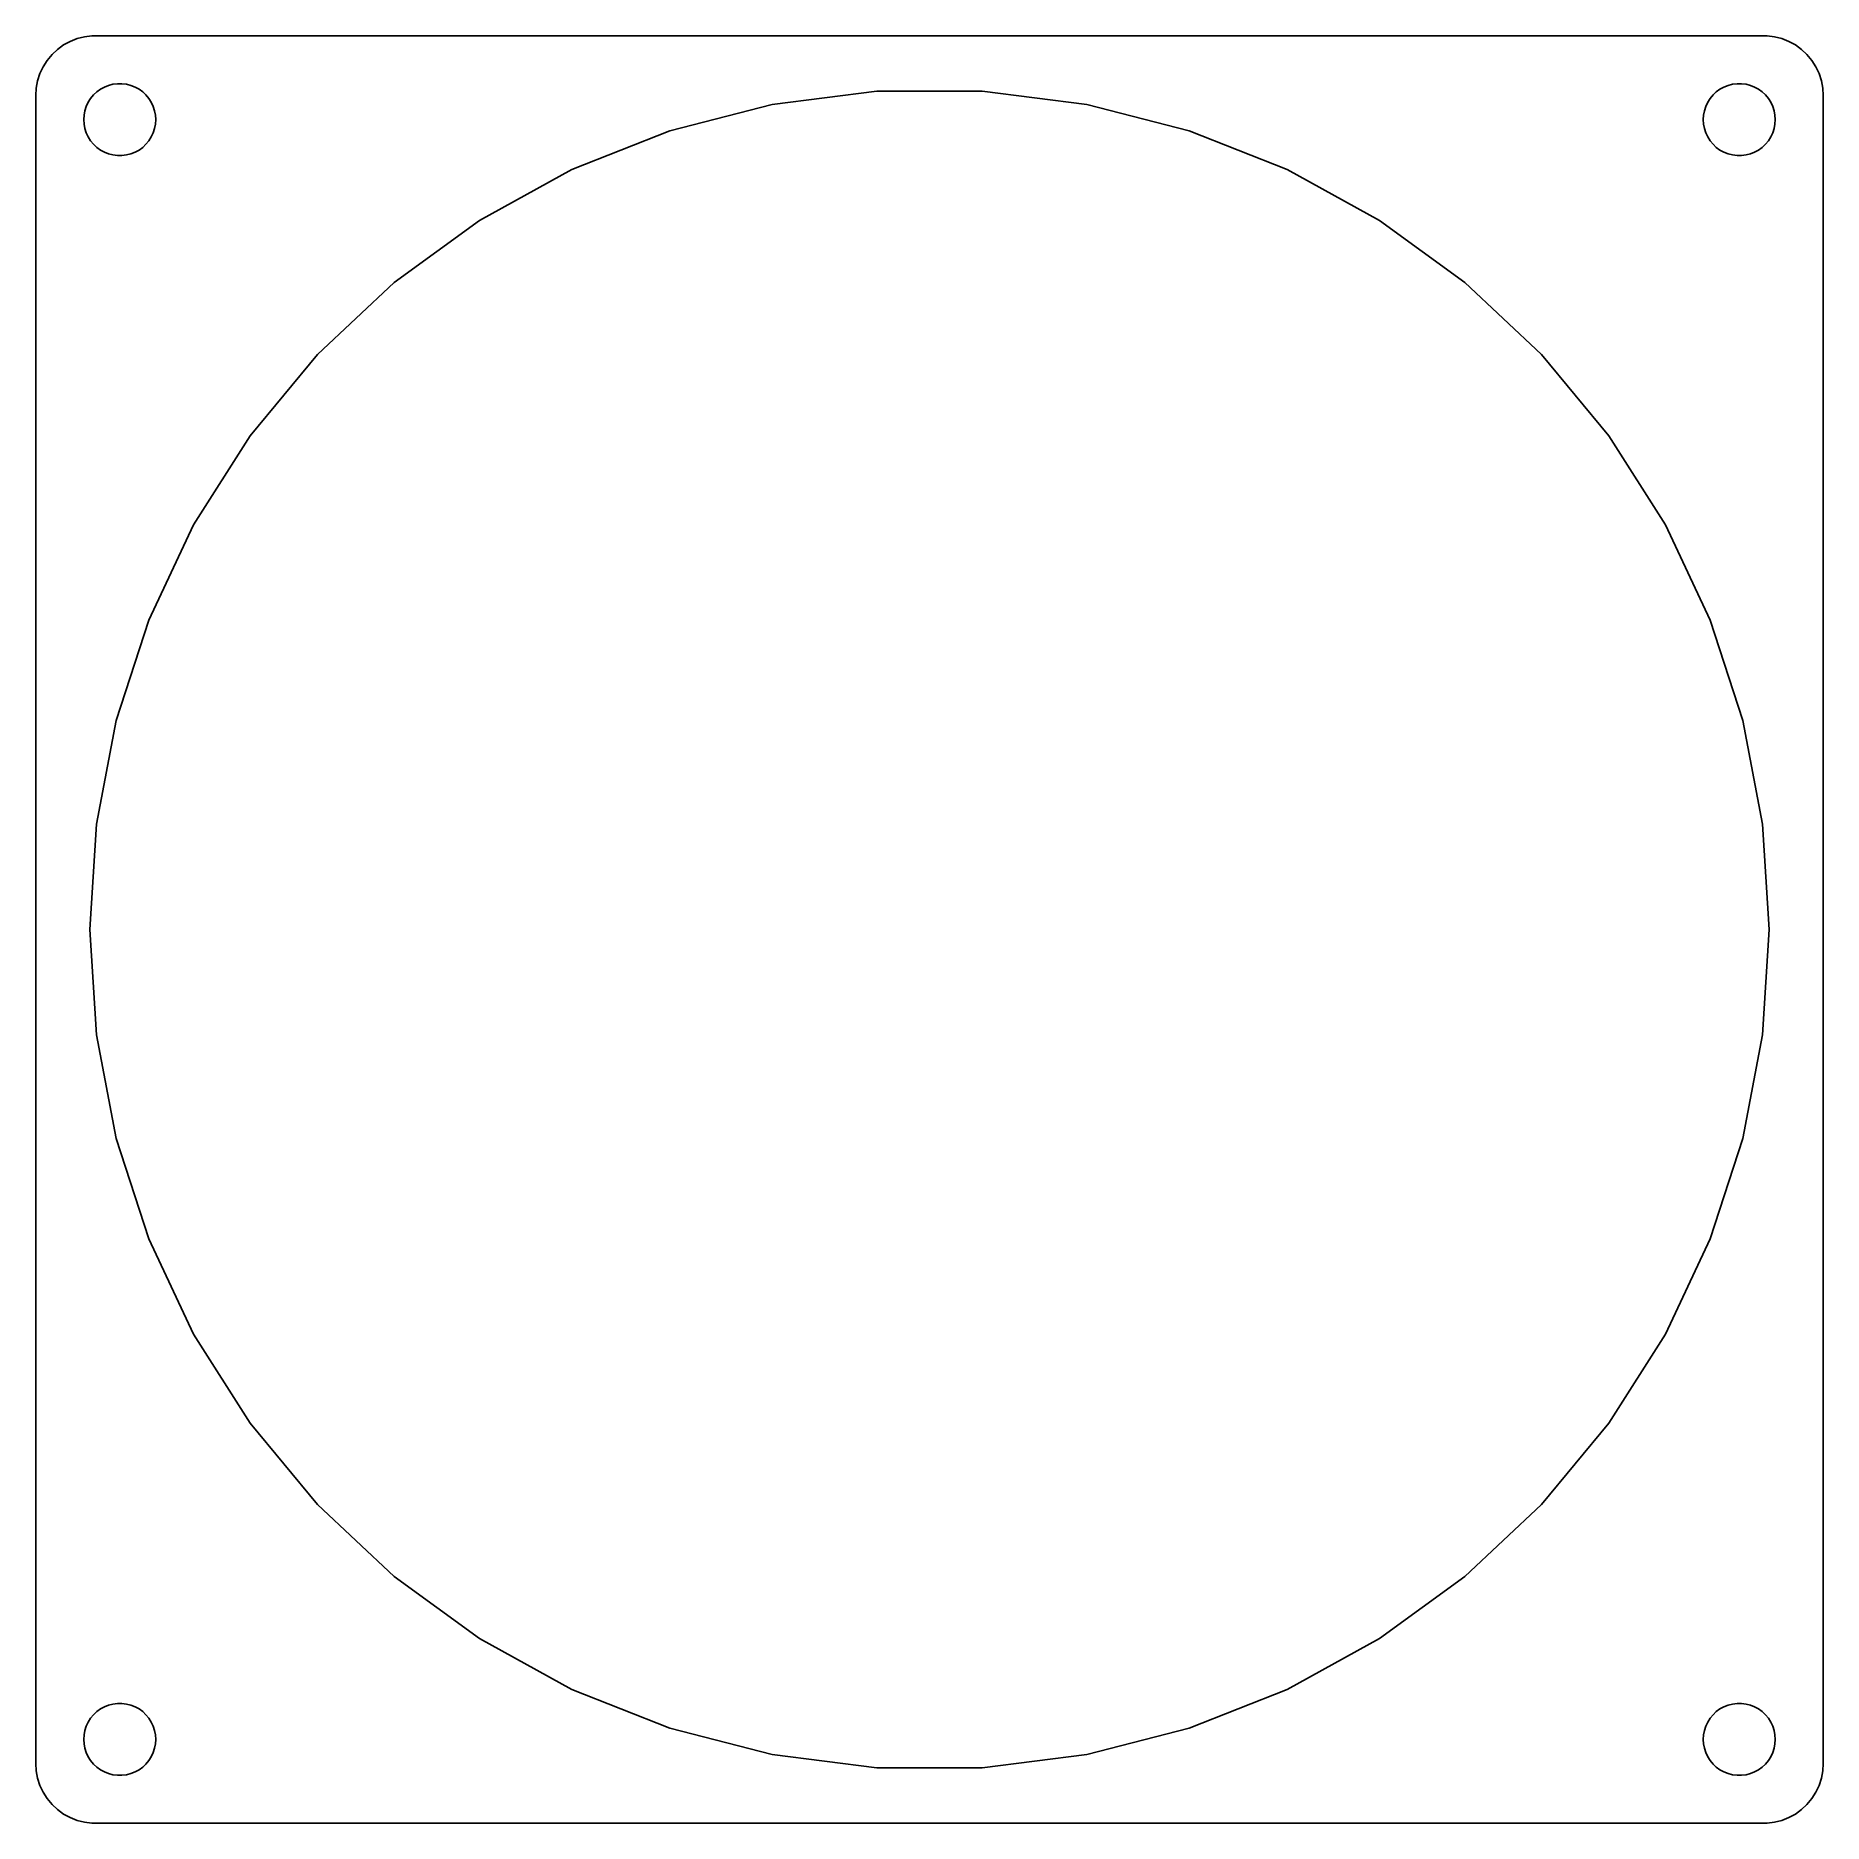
# Model space of a CAD drawing. Header units: metres. Extents: x -74 to 74, y -74 to 74.
import ezdxf

# ---------------------------------------------------------------- set-up
doc = ezdxf.new("R2010")
doc.units = ezdxf.units.M

msp = doc.modelspace()

# ---------------------------------------------------------------- linework, layer by layer
for p, q in [((-72.6871, 73.3526), (-73.1448, 72.9227)), ((-72.1791, 73.7216), (-72.6871, 73.3526)), ((-71.6289, 74.0241), (-72.1791, 73.7216)), ((-71.0451, 74.2553), (-71.6289, 74.0241)), ((-70.4369, 74.4114), (-71.0451, 74.2553)), ((-69.8139, 74.4901), (-70.4369, 74.4114)), ((69.8139, 74.4901), (-69.8139, 74.4901)), ((70.4369, 74.4114), (69.8139, 74.4901)), ((71.0451, 74.2553), (70.4369, 74.4114)), ((71.6289, 74.0241), (71.0451, 74.2553)), ((72.1791, 73.7216), (71.6289, 74.0241)), ((72.6871, 73.3526), (72.1791, 73.7216)), ((73.1448, 72.9227), (72.6871, 73.3526)), ((-73.8815, 71.9088), (-74.1489, 71.3406)), ((-73.5451, 72.4389), (-73.8815, 71.9088)), ((-73.1448, 72.9227), (-73.5451, 72.4389)), ((73.5451, 72.4389), (73.1448, 72.9227)), ((73.8815, 71.9088), (73.5451, 72.4389)), ((74.1489, 71.3406), (73.8815, 71.9088)), ((-74.4606, 70.1267), (-74.5, 69.5)), ((-74.3429, 70.7434), (-74.4606, 70.1267)), ((-74.1489, 71.3406), (-74.3429, 70.7434)), ((-69.4123, 69.8115), (-69.1075, 70.033)), ((-69.1075, 70.033), (-68.7773, 70.2145)), ((-68.7773, 70.2145), (-68.427, 70.3532)), ((-68.427, 70.3532), (-68.0621, 70.4469)), ((-68.0621, 70.4469), (-67.6884, 70.4941)), ((-67.6884, 70.4941), (-67.3116, 70.4941)), ((-67.3116, 70.4941), (-66.9379, 70.4469)), ((-66.9379, 70.4469), (-66.573, 70.3532)), ((-66.573, 70.3532), (-66.2227, 70.2145)), ((-66.2227, 70.2145), (-65.8925, 70.033)), ((-65.8925, 70.033), (-65.5877, 69.8115)), ((65.5877, 69.8115), (65.8925, 70.033)), ((65.8925, 70.033), (66.2227, 70.2145)), ((66.2227, 70.2145), (66.573, 70.3532)), ((66.573, 70.3532), (66.9379, 70.4469)), ((66.9379, 70.4469), (67.3116, 70.4941)), ((67.3116, 70.4941), (67.6884, 70.4941)), ((67.6884, 70.4941), (68.0621, 70.4469)), ((68.0621, 70.4469), (68.427, 70.3532)), ((68.427, 70.3532), (68.7773, 70.2145)), ((68.7773, 70.2145), (69.1075, 70.033)), ((69.1075, 70.033), (69.4123, 69.8115)), ((74.3429, 70.7434), (74.1489, 71.3406)), ((74.4606, 70.1267), (74.3429, 70.7434)), ((74.5, 69.5), (74.4606, 70.1267)), ((-74.5, 69.5), (-74.5, -69.5)), ((-70.4057, 68.2461), (-70.2893, 68.6044)), ((-70.2893, 68.6044), (-70.1289, 68.9453)), ((-70.1289, 68.9453), (-69.927, 69.2634)), ((-69.927, 69.2634), (-69.6869, 69.5536)), ((-69.6869, 69.5536), (-69.4123, 69.8115)), ((-65.5877, 69.8115), (-65.3131, 69.5536)), ((-65.3131, 69.5536), (-65.073, 69.2634)), ((-65.073, 69.2634), (-64.8711, 68.9453)), ((-64.8711, 68.9453), (-64.7107, 68.6044)), ((-64.7107, 68.6044), (-64.5943, 68.2461)), ((-21.6312, 66.574), (-13.1167, 68.7601)), ((-13.1167, 68.7601), (-4.3953, 69.8619)), ((-4.3953, 69.8619), (4.3953, 69.8619)), ((4.3953, 69.8619), (13.1167, 68.7601)), ((13.1167, 68.7601), (21.6312, 66.574)), ((64.5943, 68.2461), (64.7107, 68.6044)), ((64.7107, 68.6044), (64.8711, 68.9453)), ((64.8711, 68.9453), (65.073, 69.2634)), ((65.073, 69.2634), (65.3131, 69.5536)), ((65.3131, 69.5536), (65.5877, 69.8115)), ((69.4123, 69.8115), (69.6869, 69.5536)), ((69.6869, 69.5536), (69.927, 69.2634)), ((69.927, 69.2634), (70.1289, 68.9453)), ((70.1289, 68.9453), (70.2893, 68.6044)), ((70.2893, 68.6044), (70.4057, 68.2461)), ((74.5, -69.5), (74.5, 69.5)), ((-70.5, 67.5), (-70.4763, 67.876)), ((-70.4763, 67.124), (-70.5, 67.5)), ((-70.4763, 67.876), (-70.4057, 68.2461)), ((-70.4057, 66.7539), (-70.4763, 67.124)), ((-64.5943, 68.2461), (-64.5237, 67.876)), ((-64.5237, 67.124), (-64.5943, 66.7539)), ((-64.5237, 67.876), (-64.5, 67.5)), ((-64.5, 67.5), (-64.5237, 67.124)), ((64.5, 67.5), (64.5237, 67.876)), ((64.5237, 67.124), (64.5, 67.5)), ((64.5237, 67.876), (64.5943, 68.2461)), ((64.5943, 66.7539), (64.5237, 67.124)), ((70.4057, 68.2461), (70.4763, 67.876)), ((70.4763, 67.124), (70.4057, 66.7539)), ((70.4763, 67.876), (70.5, 67.5)), ((70.5, 67.5), (70.4763, 67.124)), ((-70.2893, 66.3956), (-70.4057, 66.7539)), ((-70.1289, 66.0547), (-70.2893, 66.3956)), ((-69.927, 65.7366), (-70.1289, 66.0547)), ((-69.6869, 65.4464), (-69.927, 65.7366)), ((-65.073, 65.7366), (-65.3131, 65.4464)), ((-64.8711, 66.0547), (-65.073, 65.7366)), ((-64.7107, 66.3956), (-64.8711, 66.0547)), ((-64.5943, 66.7539), (-64.7107, 66.3956)), ((-29.8046, 63.3379), (-21.6312, 66.574)), ((21.6312, 66.574), (29.8046, 63.3379)), ((64.7107, 66.3956), (64.5943, 66.7539)), ((64.8711, 66.0547), (64.7107, 66.3956)), ((65.073, 65.7366), (64.8711, 66.0547)), ((65.3131, 65.4464), (65.073, 65.7366)), ((69.927, 65.7366), (69.6869, 65.4464)), ((70.1289, 66.0547), (69.927, 65.7366)), ((70.2893, 66.3956), (70.1289, 66.0547)), ((70.4057, 66.7539), (70.2893, 66.3956)), ((-69.4123, 65.1885), (-69.6869, 65.4464)), ((-69.1075, 64.967), (-69.4123, 65.1885)), ((-68.7773, 64.7855), (-69.1075, 64.967)), ((-68.427, 64.6468), (-68.7773, 64.7855)), ((-68.0621, 64.5531), (-68.427, 64.6468)), ((-67.6884, 64.5059), (-68.0621, 64.5531)), ((-67.3116, 64.5059), (-67.6884, 64.5059)), ((-66.9379, 64.5531), (-67.3116, 64.5059)), ((-66.573, 64.6468), (-66.9379, 64.5531)), ((-66.2227, 64.7855), (-66.573, 64.6468)), ((-65.8925, 64.967), (-66.2227, 64.7855)), ((-65.5877, 65.1885), (-65.8925, 64.967)), ((-65.3131, 65.4464), (-65.5877, 65.1885)), ((65.5877, 65.1885), (65.3131, 65.4464)), ((65.8925, 64.967), (65.5877, 65.1885)), ((66.2227, 64.7855), (65.8925, 64.967)), ((66.573, 64.6468), (66.2227, 64.7855)), ((66.9379, 64.5531), (66.573, 64.6468)), ((67.3116, 64.5059), (66.9379, 64.5531)), ((67.6884, 64.5059), (67.3116, 64.5059)), ((68.0621, 64.5531), (67.6884, 64.5059)), ((68.427, 64.6468), (68.0621, 64.5531)), ((68.7773, 64.7855), (68.427, 64.6468)), ((69.1075, 64.967), (68.7773, 64.7855)), ((69.4123, 65.1885), (69.1075, 64.967)), ((69.6869, 65.4464), (69.4123, 65.1885)), ((-37.5079, 59.103), (-29.8046, 63.3379)), ((29.8046, 63.3379), (37.5079, 59.103)), ((-44.6197, 53.9359), (-37.5079, 59.103)), ((37.5079, 59.103), (44.6197, 53.9359)), ((-51.0278, 47.9183), (-44.6197, 53.9359)), ((44.6197, 53.9359), (51.0278, 47.9183)), ((-56.6312, 41.145), (-51.0278, 47.9183)), ((51.0278, 47.9183), (56.6312, 41.145)), ((-61.3415, 33.7227), (-56.6312, 41.145)), ((56.6312, 41.145), (61.3415, 33.7227)), ((-65.0844, 25.7687), (-61.3415, 33.7227)), ((61.3415, 33.7227), (65.0844, 25.7687)), ((-67.8008, 17.4083), (-65.0844, 25.7687)), ((65.0844, 25.7687), (67.8008, 17.4083)), ((-69.448, 8.7733), (-67.8008, 17.4083)), ((67.8008, 17.4083), (69.448, 8.7733)), ((-70, 0), (-69.448, 8.7733)), ((69.448, 8.7733), (70, 0)), ((-69.448, -8.7733), (-70, 0)), ((70, 0), (69.448, -8.7733)), ((-67.8008, -17.4083), (-69.448, -8.7733)), ((69.448, -8.7733), (67.8008, -17.4083)), ((-65.0844, -25.7687), (-67.8008, -17.4083)), ((67.8008, -17.4083), (65.0844, -25.7687)), ((-61.3415, -33.7227), (-65.0844, -25.7687)), ((65.0844, -25.7687), (61.3415, -33.7227)), ((-56.6312, -41.145), (-61.3415, -33.7227)), ((61.3415, -33.7227), (56.6312, -41.145)), ((-51.0278, -47.9183), (-56.6312, -41.145)), ((56.6312, -41.145), (51.0278, -47.9183)), ((-44.6197, -53.9359), (-51.0278, -47.9183)), ((51.0278, -47.9183), (44.6197, -53.9359)), ((-37.5079, -59.103), (-44.6197, -53.9359)), ((44.6197, -53.9359), (37.5079, -59.103)), ((-29.8046, -63.3379), (-37.5079, -59.103)), ((37.5079, -59.103), (29.8046, -63.3379)), ((-21.6312, -66.574), (-29.8046, -63.3379)), ((29.8046, -63.3379), (21.6312, -66.574)), ((-69.927, -65.7366), (-69.6869, -65.4464)), ((-69.6869, -65.4464), (-69.4123, -65.1885)), ((-69.4123, -65.1885), (-69.1075, -64.967)), ((-69.1075, -64.967), (-68.7773, -64.7855)), ((-68.7773, -64.7855), (-68.427, -64.6468)), ((-68.427, -64.6468), (-68.0621, -64.5531)), ((-68.0621, -64.5531), (-67.6884, -64.5059)), ((-67.6884, -64.5059), (-67.3116, -64.5059)), ((-67.3116, -64.5059), (-66.9379, -64.5531)), ((-66.9379, -64.5531), (-66.573, -64.6468)), ((-66.573, -64.6468), (-66.2227, -64.7855)), ((-66.2227, -64.7855), (-65.8925, -64.967)), ((-65.8925, -64.967), (-65.5877, -65.1885)), ((-65.5877, -65.1885), (-65.3131, -65.4464)), ((-65.3131, -65.4464), (-65.073, -65.7366)), ((65.073, -65.7366), (65.3131, -65.4464)), ((65.3131, -65.4464), (65.5877, -65.1885)), ((65.5877, -65.1885), (65.8925, -64.967)), ((65.8925, -64.967), (66.2227, -64.7855)), ((66.2227, -64.7855), (66.573, -64.6468)), ((66.573, -64.6468), (66.9379, -64.5531)), ((66.9379, -64.5531), (67.3116, -64.5059)), ((67.3116, -64.5059), (67.6884, -64.5059)), ((67.6884, -64.5059), (68.0621, -64.5531)), ((68.0621, -64.5531), (68.427, -64.6468)), ((68.427, -64.6468), (68.7773, -64.7855)), ((68.7773, -64.7855), (69.1075, -64.967)), ((69.1075, -64.967), (69.4123, -65.1885)), ((69.4123, -65.1885), (69.6869, -65.4464)), ((69.6869, -65.4464), (69.927, -65.7366)), ((-70.4763, -67.124), (-70.4057, -66.7539)), ((-70.4057, -66.7539), (-70.2893, -66.3956)), ((-70.2893, -66.3956), (-70.1289, -66.0547)), ((-70.1289, -66.0547), (-69.927, -65.7366)), ((-65.073, -65.7366), (-64.8711, -66.0547)), ((-64.8711, -66.0547), (-64.7107, -66.3956)), ((-64.7107, -66.3956), (-64.5943, -66.7539)), ((-64.5943, -66.7539), (-64.5237, -67.124)), ((-13.1167, -68.7601), (-21.6312, -66.574)), ((21.6312, -66.574), (13.1167, -68.7601)), ((64.5237, -67.124), (64.5943, -66.7539)), ((64.5943, -66.7539), (64.7107, -66.3956)), ((64.7107, -66.3956), (64.8711, -66.0547)), ((64.8711, -66.0547), (65.073, -65.7366)), ((69.927, -65.7366), (70.1289, -66.0547)), ((70.1289, -66.0547), (70.2893, -66.3956)), ((70.2893, -66.3956), (70.4057, -66.7539)), ((70.4057, -66.7539), (70.4763, -67.124)), ((-70.5, -67.5), (-70.4763, -67.124)), ((-70.4763, -67.876), (-70.5, -67.5)), ((-70.4057, -68.2461), (-70.4763, -67.876)), ((-70.2893, -68.6044), (-70.4057, -68.2461)), ((-64.5943, -68.2461), (-64.7107, -68.6044)), ((-64.5237, -67.876), (-64.5943, -68.2461)), ((-64.5237, -67.124), (-64.5, -67.5)), ((-64.5, -67.5), (-64.5237, -67.876)), ((64.5, -67.5), (64.5237, -67.124)), ((64.5237, -67.876), (64.5, -67.5)), ((64.5943, -68.2461), (64.5237, -67.876)), ((64.7107, -68.6044), (64.5943, -68.2461)), ((70.4057, -68.2461), (70.2893, -68.6044)), ((70.4763, -67.876), (70.4057, -68.2461)), ((70.4763, -67.124), (70.5, -67.5)), ((70.5, -67.5), (70.4763, -67.876)), ((-74.5, -69.5), (-74.4606, -70.1267)), ((-70.1289, -68.9453), (-70.2893, -68.6044)), ((-69.927, -69.2634), (-70.1289, -68.9453)), ((-69.6869, -69.5536), (-69.927, -69.2634)), ((-69.4123, -69.8115), (-69.6869, -69.5536)), ((-69.1075, -70.033), (-69.4123, -69.8115)), ((-65.5877, -69.8115), (-65.8925, -70.033)), ((-65.3131, -69.5536), (-65.5877, -69.8115)), ((-65.073, -69.2634), (-65.3131, -69.5536)), ((-64.8711, -68.9453), (-65.073, -69.2634)), ((-64.7107, -68.6044), (-64.8711, -68.9453)), ((-4.3953, -69.8619), (-13.1167, -68.7601)), ((4.3953, -69.8619), (-4.3953, -69.8619)), ((13.1167, -68.7601), (4.3953, -69.8619)), ((64.8711, -68.9453), (64.7107, -68.6044)), ((65.073, -69.2634), (64.8711, -68.9453)), ((65.3131, -69.5536), (65.073, -69.2634)), ((65.5877, -69.8115), (65.3131, -69.5536)), ((65.8925, -70.033), (65.5877, -69.8115)), ((69.4123, -69.8115), (69.1075, -70.033)), ((69.6869, -69.5536), (69.4123, -69.8115)), ((69.927, -69.2634), (69.6869, -69.5536)), ((70.1289, -68.9453), (69.927, -69.2634)), ((70.2893, -68.6044), (70.1289, -68.9453)), ((74.4606, -70.1267), (74.5, -69.5)), ((-74.4606, -70.1267), (-74.3429, -70.7434)), ((-74.3429, -70.7434), (-74.1489, -71.3406)), ((-74.1489, -71.3406), (-73.8815, -71.9088)), ((-68.7773, -70.2145), (-69.1075, -70.033)), ((-68.427, -70.3532), (-68.7773, -70.2145)), ((-68.0621, -70.4469), (-68.427, -70.3532)), ((-67.6884, -70.4941), (-68.0621, -70.4469)), ((-67.3116, -70.4941), (-67.6884, -70.4941)), ((-66.9379, -70.4469), (-67.3116, -70.4941)), ((-66.573, -70.3532), (-66.9379, -70.4469)), ((-66.2227, -70.2145), (-66.573, -70.3532)), ((-65.8925, -70.033), (-66.2227, -70.2145)), ((66.2227, -70.2145), (65.8925, -70.033)), ((66.573, -70.3532), (66.2227, -70.2145)), ((66.9379, -70.4469), (66.573, -70.3532)), ((67.3116, -70.4941), (66.9379, -70.4469)), ((67.6884, -70.4941), (67.3116, -70.4941)), ((68.0621, -70.4469), (67.6884, -70.4941)), ((68.427, -70.3532), (68.0621, -70.4469)), ((68.7773, -70.2145), (68.427, -70.3532)), ((69.1075, -70.033), (68.7773, -70.2145)), ((73.8815, -71.9088), (74.1489, -71.3406)), ((74.1489, -71.3406), (74.3429, -70.7434)), ((74.3429, -70.7434), (74.4606, -70.1267)), ((-73.8815, -71.9088), (-73.5451, -72.4389)), ((-73.5451, -72.4389), (-73.1448, -72.9227)), ((-73.1448, -72.9227), (-72.6871, -73.3526)), ((72.6871, -73.3526), (73.1448, -72.9227)), ((73.1448, -72.9227), (73.5451, -72.4389)), ((73.5451, -72.4389), (73.8815, -71.9088)), ((-72.6871, -73.3526), (-72.1791, -73.7216)), ((-72.1791, -73.7216), (-71.6289, -74.0241)), ((-71.6289, -74.0241), (-71.0451, -74.2553)), ((-71.0451, -74.2553), (-70.4369, -74.4114)), ((-70.4369, -74.4114), (-69.8139, -74.4901)), ((-69.8139, -74.4901), (69.8139, -74.4901)), ((69.8139, -74.4901), (70.4369, -74.4114)), ((70.4369, -74.4114), (71.0451, -74.2553)), ((71.0451, -74.2553), (71.6289, -74.0241)), ((71.6289, -74.0241), (72.1791, -73.7216)), ((72.1791, -73.7216), (72.6871, -73.3526))]:
    msp.add_line(p, q)

doc.saveas('drawing.dxf')
